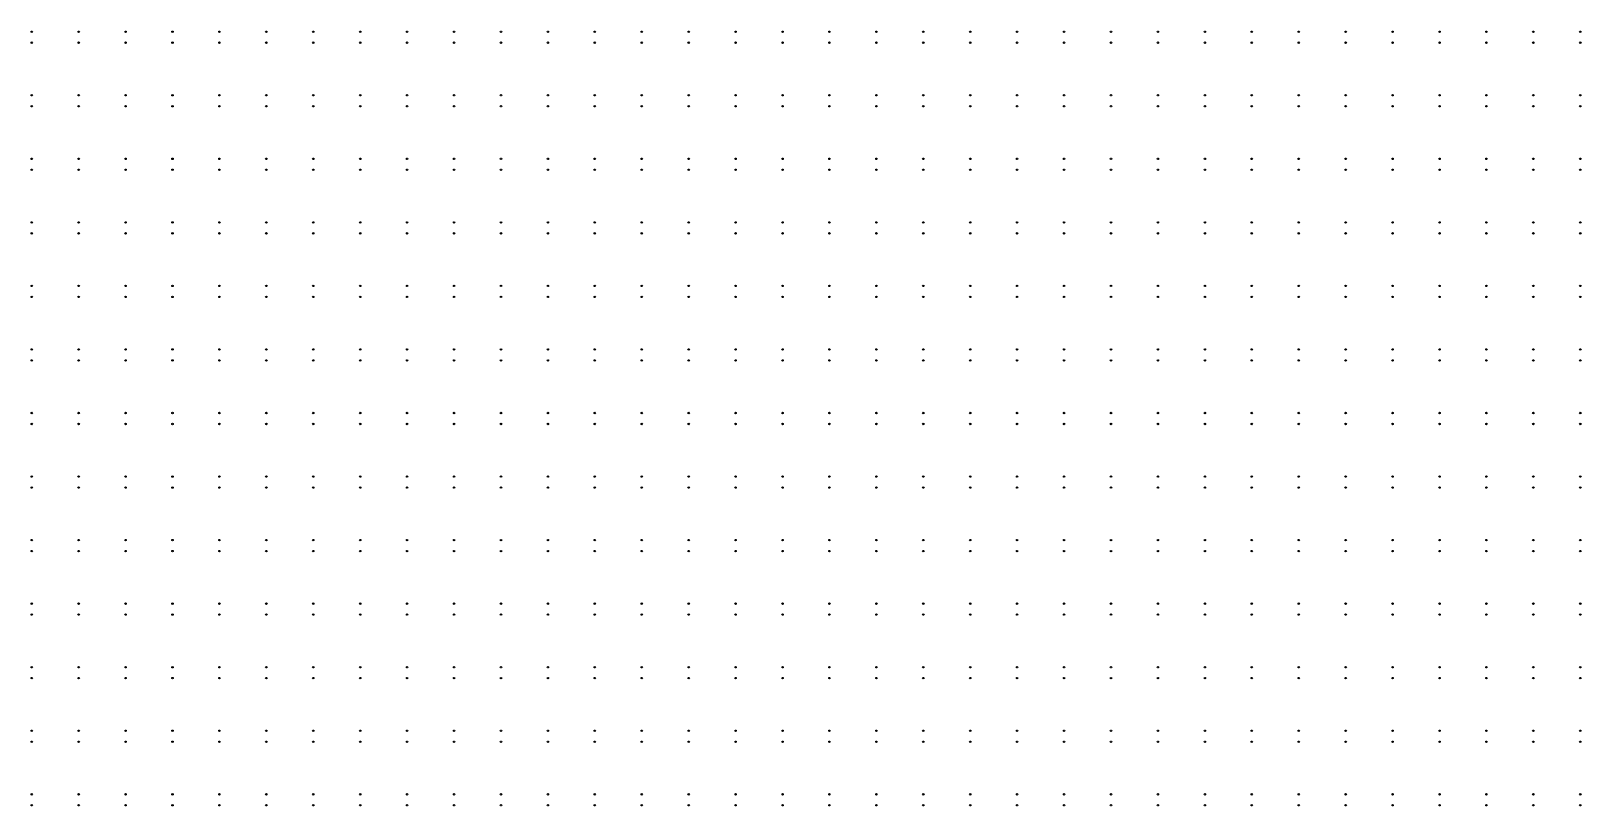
# Model space of a CAD drawing. Extents: x 50 to 173, y 50 to 173.
# Drawn here: x 51.5 to 109.8, y 81.1 to 110.2 of the extents above; entities that cross this region are included whole.
import ezdxf

# ---------------------------------------------------------------- set-up
doc = ezdxf.new("R2010")
doc.units = 0

msp = doc.modelspace()

# ---------------------------------------------------------------- linework, layer by layer
at = {"layer": 'PET'}
for centre in [(51.524, 110.212), (53.288, 110.212), (55.053, 110.212), (56.818, 110.212), (58.582, 110.212), (60.347, 110.212), (62.112, 110.212), (63.876, 110.212), (65.641, 110.212), (67.406, 110.212), (69.171, 110.212), (70.935, 110.212), (72.7, 110.212), (74.465, 110.212), (76.229, 110.212), (77.994, 110.212), (79.759, 110.212), (81.524, 110.212), (83.288, 110.212), (85.053, 110.212), (86.818, 110.212), (88.582, 110.212), (90.347, 110.212), (92.112, 110.212), (93.876, 110.212), (95.641, 110.212), (97.406, 110.212), (99.171, 110.212), (100.935, 110.212), (102.7, 110.212), (104.465, 110.212), (106.229, 110.212), (107.994, 110.212), (109.759, 110.212), (51.524, 109.8), (53.288, 109.8), (55.053, 109.8), (56.818, 109.8), (58.582, 109.8), (60.347, 109.8), (62.112, 109.8), (63.876, 109.8), (65.641, 109.8), (67.406, 109.8), (69.171, 109.8), (70.935, 109.8), (72.7, 109.8), (74.465, 109.8), (76.229, 109.8), (77.994, 109.8), (79.759, 109.8), (81.524, 109.8), (83.288, 109.8), (85.053, 109.8), (86.818, 109.8), (88.582, 109.8), (90.347, 109.8), (92.112, 109.8), (93.876, 109.8), (95.641, 109.8), (97.406, 109.8), (99.171, 109.8), (100.935, 109.8), (102.7, 109.8), (104.465, 109.8), (106.229, 109.8), (107.994, 109.8), (109.759, 109.8), (51.524, 107.824), (51.524, 107.412), (53.288, 107.824), (53.288, 107.412), (55.053, 107.824), (55.053, 107.412), (56.818, 107.824), (56.818, 107.412), (58.582, 107.824), (58.582, 107.412), (60.347, 107.824), (60.347, 107.412), (62.112, 107.824), (62.112, 107.412), (63.876, 107.824), (63.876, 107.412), (65.641, 107.824), (65.641, 107.412), (67.406, 107.824), (67.406, 107.412), (69.171, 107.824), (69.171, 107.412), (70.935, 107.824), (70.935, 107.412), (72.7, 107.824), (72.7, 107.412), (74.465, 107.824), (74.465, 107.412), (76.229, 107.824), (76.229, 107.412), (77.994, 107.824), (77.994, 107.412), (79.759, 107.824), (79.759, 107.412), (81.524, 107.824), (81.524, 107.412), (83.288, 107.824), (83.288, 107.412), (85.053, 107.824), (85.053, 107.412), (86.818, 107.824), (86.818, 107.412), (88.582, 107.824), (88.582, 107.412), (90.347, 107.824), (90.347, 107.412), (92.112, 107.824), (92.112, 107.412), (93.876, 107.824), (93.876, 107.412), (95.641, 107.824), (95.641, 107.412), (97.406, 107.824), (97.406, 107.412), (99.171, 107.824), (99.171, 107.412), (100.935, 107.824), (100.935, 107.412), (102.7, 107.824), (102.7, 107.412), (104.465, 107.824), (104.465, 107.412), (106.229, 107.824), (106.229, 107.412), (107.994, 107.824), (107.994, 107.412), (109.759, 107.824), (109.759, 107.412), (51.524, 105.435), (51.524, 105.024), (53.288, 105.435), (53.288, 105.024), (55.053, 105.435), (55.053, 105.024), (56.818, 105.435), (56.818, 105.024), (58.582, 105.435), (58.582, 105.024), (60.347, 105.435), (60.347, 105.024), (62.112, 105.435), (62.112, 105.024), (63.876, 105.435), (63.876, 105.024), (65.641, 105.435), (65.641, 105.024), (67.406, 105.435), (67.406, 105.024), (69.171, 105.435), (69.171, 105.024), (70.935, 105.435), (70.935, 105.024), (72.7, 105.435), (72.7, 105.024), (74.465, 105.435), (74.465, 105.024), (76.229, 105.435), (76.229, 105.024), (77.994, 105.435), (77.994, 105.024), (79.759, 105.435), (79.759, 105.024), (81.524, 105.435), (81.524, 105.024), (83.288, 105.435), (83.288, 105.024), (85.053, 105.435), (85.053, 105.024), (86.818, 105.435), (86.818, 105.024), (88.582, 105.435), (88.582, 105.024), (90.347, 105.435), (90.347, 105.024), (92.112, 105.435), (92.112, 105.024), (93.876, 105.435), (93.876, 105.024), (95.641, 105.435), (95.641, 105.024), (97.406, 105.435), (97.406, 105.024), (99.171, 105.435), (99.171, 105.024), (100.935, 105.435), (100.935, 105.024), (102.7, 105.435), (102.7, 105.024), (104.465, 105.435), (104.465, 105.024), (106.229, 105.435), (106.229, 105.024), (107.994, 105.435), (107.994, 105.024), (109.759, 105.435), (109.759, 105.024), (51.524, 103.047), (51.524, 102.635), (53.288, 103.047), (53.288, 102.635), (55.053, 103.047), (55.053, 102.635), (56.818, 103.047), (56.818, 102.635), (58.582, 103.047), (58.582, 102.635), (60.347, 103.047), (60.347, 102.635), (62.112, 103.047), (62.112, 102.635), (63.876, 103.047), (63.876, 102.635), (65.641, 103.047), (65.641, 102.635), (67.406, 103.047), (67.406, 102.635), (69.171, 103.047), (69.171, 102.635), (70.935, 103.047), (70.935, 102.635), (72.7, 103.047), (72.7, 102.635), (74.465, 103.047), (74.465, 102.635), (76.229, 103.047), (76.229, 102.635), (77.994, 103.047), (77.994, 102.635), (79.759, 103.047), (79.759, 102.635), (81.524, 103.047), (81.524, 102.635), (83.288, 103.047), (83.288, 102.635), (85.053, 103.047), (85.053, 102.635), (86.818, 103.047), (86.818, 102.635), (88.582, 103.047), (88.582, 102.635), (90.347, 103.047), (90.347, 102.635), (92.112, 103.047), (92.112, 102.635), (93.876, 103.047), (93.876, 102.635), (95.641, 103.047), (95.641, 102.635), (97.406, 103.047), (97.406, 102.635), (99.171, 103.047), (99.171, 102.635), (100.935, 103.047), (100.935, 102.635), (102.7, 103.047), (102.7, 102.635), (104.465, 103.047), (104.465, 102.635), (106.229, 103.047), (106.229, 102.635), (107.994, 103.047), (107.994, 102.635), (109.759, 103.047), (109.759, 102.635), (51.524, 100.659), (53.288, 100.659), (55.053, 100.659), (56.818, 100.659), (58.582, 100.659), (60.347, 100.659), (62.112, 100.659), (63.876, 100.659), (65.641, 100.659), (67.406, 100.659), (69.171, 100.659), (70.935, 100.659), (72.7, 100.659), (74.465, 100.659), (76.229, 100.659), (77.994, 100.659), (79.759, 100.659), (81.524, 100.659), (83.288, 100.659), (85.053, 100.659), (86.818, 100.659), (88.582, 100.659), (90.347, 100.659), (92.112, 100.659), (93.876, 100.659), (95.641, 100.659), (97.406, 100.659), (99.171, 100.659), (100.935, 100.659), (102.7, 100.659), (104.465, 100.659), (106.229, 100.659), (107.994, 100.659), (109.759, 100.659), (51.524, 100.247), (53.288, 100.247), (55.053, 100.247), (56.818, 100.247), (58.582, 100.247), (60.347, 100.247), (62.112, 100.247), (63.876, 100.247), (65.641, 100.247), (67.406, 100.247), (69.171, 100.247), (70.935, 100.247), (72.7, 100.247), (74.465, 100.247), (76.229, 100.247), (77.994, 100.247), (79.759, 100.247), (81.524, 100.247), (83.288, 100.247), (85.053, 100.247), (86.818, 100.247), (88.582, 100.247), (90.347, 100.247), (92.112, 100.247), (93.876, 100.247), (95.641, 100.247), (97.406, 100.247), (99.171, 100.247), (100.935, 100.247), (102.7, 100.247), (104.465, 100.247), (106.229, 100.247), (107.994, 100.247), (109.759, 100.247), (51.524, 98.271), (53.288, 98.271), (55.053, 98.271), (56.818, 98.271), (58.582, 98.271), (60.347, 98.271), (62.112, 98.271), (63.876, 98.271), (65.641, 98.271), (67.406, 98.271), (69.171, 98.271), (70.935, 98.271), (72.7, 98.271), (74.465, 98.271), (76.229, 98.271), (77.994, 98.271), (79.759, 98.271), (81.524, 98.271), (83.288, 98.271), (85.053, 98.271), (86.818, 98.271), (88.582, 98.271), (90.347, 98.271), (92.112, 98.271), (93.876, 98.271), (95.641, 98.271), (97.406, 98.271), (99.171, 98.271), (100.935, 98.271), (102.7, 98.271), (104.465, 98.271), (106.229, 98.271), (107.994, 98.271), (109.759, 98.271), (51.524, 97.859), (53.288, 97.859), (55.053, 97.859), (56.818, 97.859), (58.582, 97.859), (60.347, 97.859), (62.112, 97.859), (63.876, 97.859), (65.641, 97.859), (67.406, 97.859), (69.171, 97.859), (70.935, 97.859), (72.7, 97.859), (74.465, 97.859), (76.229, 97.859), (77.994, 97.859), (79.759, 97.859), (81.524, 97.859), (83.288, 97.859), (85.053, 97.859), (86.818, 97.859), (88.582, 97.859), (90.347, 97.859), (92.112, 97.859), (93.876, 97.859), (95.641, 97.859), (97.406, 97.859), (99.171, 97.859), (100.935, 97.859), (102.7, 97.859), (104.465, 97.859), (106.229, 97.859), (107.994, 97.859), (109.759, 97.859), (51.524, 95.882), (53.288, 95.882), (55.053, 95.882), (56.818, 95.882), (58.582, 95.882), (60.347, 95.882), (62.112, 95.882), (63.876, 95.882), (65.641, 95.882), (67.406, 95.882), (69.171, 95.882), (70.935, 95.882), (72.7, 95.882), (74.465, 95.882), (76.229, 95.882), (77.994, 95.882), (79.759, 95.882), (81.524, 95.882), (83.288, 95.882), (85.053, 95.882), (86.818, 95.882), (88.582, 95.882), (90.347, 95.882), (92.112, 95.882), (93.876, 95.882), (95.641, 95.882), (97.406, 95.882), (99.171, 95.882), (100.935, 95.882), (102.7, 95.882), (104.465, 95.882), (106.229, 95.882), (107.994, 95.882), (109.759, 95.882), (51.524, 95.471), (53.288, 95.471), (55.053, 95.471), (56.818, 95.471), (58.582, 95.471), (60.347, 95.471), (62.112, 95.471), (63.876, 95.471), (65.641, 95.471), (67.406, 95.471), (69.171, 95.471), (70.935, 95.471), (72.7, 95.471), (74.465, 95.471), (76.229, 95.471), (77.994, 95.471), (79.759, 95.471), (81.524, 95.471), (83.288, 95.471), (85.053, 95.471), (86.818, 95.471), (88.582, 95.471), (90.347, 95.471), (92.112, 95.471), (93.876, 95.471), (95.641, 95.471), (97.406, 95.471), (99.171, 95.471), (100.935, 95.471), (102.7, 95.471), (104.465, 95.471), (106.229, 95.471), (107.994, 95.471), (109.759, 95.471), (51.524, 93.494), (53.288, 93.494), (55.053, 93.494), (56.818, 93.494), (58.582, 93.494), (60.347, 93.494), (62.112, 93.494), (63.876, 93.494), (65.641, 93.494), (67.406, 93.494), (69.171, 93.494), (70.935, 93.494), (72.7, 93.494), (74.465, 93.494), (76.229, 93.494), (77.994, 93.494), (79.759, 93.494), (81.524, 93.494), (83.288, 93.494), (85.053, 93.494), (86.818, 93.494), (88.582, 93.494), (90.347, 93.494), (92.112, 93.494), (93.876, 93.494), (95.641, 93.494), (97.406, 93.494), (99.171, 93.494), (100.935, 93.494), (102.7, 93.494), (104.465, 93.494), (106.229, 93.494), (107.994, 93.494), (109.759, 93.494), (51.524, 93.082), (53.288, 93.082), (55.053, 93.082), (56.818, 93.082), (58.582, 93.082), (60.347, 93.082), (62.112, 93.082), (63.876, 93.082), (65.641, 93.082), (67.406, 93.082), (69.171, 93.082), (70.935, 93.082), (72.7, 93.082), (74.465, 93.082), (76.229, 93.082), (77.994, 93.082), (79.759, 93.082), (81.524, 93.082), (83.288, 93.082), (85.053, 93.082), (86.818, 93.082), (88.582, 93.082), (90.347, 93.082), (92.112, 93.082), (93.876, 93.082), (95.641, 93.082), (97.406, 93.082), (99.171, 93.082), (100.935, 93.082), (102.7, 93.082), (104.465, 93.082), (106.229, 93.082), (107.994, 93.082), (109.759, 93.082), (51.524, 91.106), (53.288, 91.106), (55.053, 91.106), (56.818, 91.106), (58.582, 91.106), (60.347, 91.106), (62.112, 91.106), (63.876, 91.106), (65.641, 91.106), (67.406, 91.106), (69.171, 91.106), (70.935, 91.106), (72.7, 91.106), (74.465, 91.106), (76.229, 91.106), (77.994, 91.106), (79.759, 91.106), (81.524, 91.106), (83.288, 91.106), (85.053, 91.106), (86.818, 91.106), (88.582, 91.106), (90.347, 91.106), (92.112, 91.106), (93.876, 91.106), (95.641, 91.106), (97.406, 91.106), (99.171, 91.106), (100.935, 91.106), (102.7, 91.106), (104.465, 91.106), (106.229, 91.106), (107.994, 91.106), (109.759, 91.106), (51.524, 90.694), (53.288, 90.694), (55.053, 90.694), (56.818, 90.694), (58.582, 90.694), (60.347, 90.694), (62.112, 90.694), (63.876, 90.694), (65.641, 90.694), (67.406, 90.694), (69.171, 90.694), (70.935, 90.694), (72.7, 90.694), (74.465, 90.694), (76.229, 90.694), (77.994, 90.694), (79.759, 90.694), (81.524, 90.694), (83.288, 90.694), (85.053, 90.694), (86.818, 90.694), (88.582, 90.694), (90.347, 90.694), (92.112, 90.694), (93.876, 90.694), (95.641, 90.694), (97.406, 90.694), (99.171, 90.694), (100.935, 90.694), (102.7, 90.694), (104.465, 90.694), (106.229, 90.694), (107.994, 90.694), (109.759, 90.694), (51.524, 88.718), (53.288, 88.718), (55.053, 88.718), (56.818, 88.718), (58.582, 88.718), (60.347, 88.718), (62.112, 88.718), (63.876, 88.718), (65.641, 88.718), (67.406, 88.718), (69.171, 88.718), (70.935, 88.718), (72.7, 88.718), (74.465, 88.718), (76.229, 88.718), (77.994, 88.718), (79.759, 88.718), (81.524, 88.718), (83.288, 88.718), (85.053, 88.718), (86.818, 88.718), (88.582, 88.718), (90.347, 88.718), (92.112, 88.718), (93.876, 88.718), (95.641, 88.718), (97.406, 88.718), (99.171, 88.718), (100.935, 88.718), (102.7, 88.718), (104.465, 88.718), (106.229, 88.718), (107.994, 88.718), (109.759, 88.718), (51.524, 88.306), (53.288, 88.306), (55.053, 88.306), (56.818, 88.306), (58.582, 88.306), (60.347, 88.306), (62.112, 88.306), (63.876, 88.306), (65.641, 88.306), (67.406, 88.306), (69.171, 88.306), (70.935, 88.306), (72.7, 88.306), (74.465, 88.306), (76.229, 88.306), (77.994, 88.306), (79.759, 88.306), (81.524, 88.306), (83.288, 88.306), (85.053, 88.306), (86.818, 88.306), (88.582, 88.306), (90.347, 88.306), (92.112, 88.306), (93.876, 88.306), (95.641, 88.306), (97.406, 88.306), (99.171, 88.306), (100.935, 88.306), (102.7, 88.306), (104.465, 88.306), (106.229, 88.306), (107.994, 88.306), (109.759, 88.306), (51.524, 86.329), (53.288, 86.329), (55.053, 86.329), (56.818, 86.329), (58.582, 86.329), (60.347, 86.329), (62.112, 86.329), (63.876, 86.329), (65.641, 86.329), (67.406, 86.329), (69.171, 86.329), (70.935, 86.329), (72.7, 86.329), (74.465, 86.329), (76.229, 86.329), (77.994, 86.329), (79.759, 86.329), (81.524, 86.329), (83.288, 86.329), (85.053, 86.329), (86.818, 86.329), (88.582, 86.329), (90.347, 86.329), (92.112, 86.329), (93.876, 86.329), (95.641, 86.329), (97.406, 86.329), (99.171, 86.329), (100.935, 86.329), (102.7, 86.329), (104.465, 86.329), (106.229, 86.329), (107.994, 86.329), (109.759, 86.329), (51.524, 85.918), (53.288, 85.918), (55.053, 85.918), (56.818, 85.918), (58.582, 85.918), (60.347, 85.918), (62.112, 85.918), (63.876, 85.918), (65.641, 85.918), (67.406, 85.918), (69.171, 85.918), (70.935, 85.918), (72.7, 85.918), (74.465, 85.918), (76.229, 85.918), (77.994, 85.918), (79.759, 85.918), (81.524, 85.918), (83.288, 85.918), (85.053, 85.918), (86.818, 85.918), (88.582, 85.918), (90.347, 85.918), (92.112, 85.918), (93.876, 85.918), (95.641, 85.918), (97.406, 85.918), (99.171, 85.918), (100.935, 85.918), (102.7, 85.918), (104.465, 85.918), (106.229, 85.918), (107.994, 85.918), (109.759, 85.918), (51.524, 83.941), (53.288, 83.941), (55.053, 83.941), (56.818, 83.941), (58.582, 83.941), (60.347, 83.941), (62.112, 83.941), (63.876, 83.941), (65.641, 83.941), (67.406, 83.941), (69.171, 83.941), (70.935, 83.941), (72.7, 83.941), (74.465, 83.941), (76.229, 83.941), (77.994, 83.941), (79.759, 83.941), (81.524, 83.941), (83.288, 83.941), (85.053, 83.941), (86.818, 83.941), (88.582, 83.941), (90.347, 83.941), (92.112, 83.941), (93.876, 83.941), (95.641, 83.941), (97.406, 83.941), (99.171, 83.941), (100.935, 83.941), (102.7, 83.941), (104.465, 83.941), (106.229, 83.941), (107.994, 83.941), (109.759, 83.941), (51.524, 83.529), (53.288, 83.529), (55.053, 83.529), (56.818, 83.529), (58.582, 83.529), (60.347, 83.529), (62.112, 83.529), (63.876, 83.529), (65.641, 83.529), (67.406, 83.529), (69.171, 83.529), (70.935, 83.529), (72.7, 83.529), (74.465, 83.529), (76.229, 83.529), (77.994, 83.529), (79.759, 83.529), (81.524, 83.529), (83.288, 83.529), (85.053, 83.529), (86.818, 83.529), (88.582, 83.529), (90.347, 83.529), (92.112, 83.529), (93.876, 83.529), (95.641, 83.529), (97.406, 83.529), (99.171, 83.529), (100.935, 83.529), (102.7, 83.529), (104.465, 83.529), (106.229, 83.529), (107.994, 83.529), (109.759, 83.529), (51.524, 81.553), (51.524, 81.141), (53.288, 81.553), (53.288, 81.141), (55.053, 81.553), (55.053, 81.141), (56.818, 81.553), (56.818, 81.141), (58.582, 81.553), (58.582, 81.141), (60.347, 81.553), (60.347, 81.141), (62.112, 81.553), (62.112, 81.141), (63.876, 81.553), (63.876, 81.141), (65.641, 81.553), (65.641, 81.141), (67.406, 81.553), (67.406, 81.141), (69.171, 81.553), (69.171, 81.141), (70.935, 81.553), (70.935, 81.141), (72.7, 81.553), (72.7, 81.141), (74.465, 81.553), (74.465, 81.141), (76.229, 81.553), (76.229, 81.141), (77.994, 81.553), (77.994, 81.141), (79.759, 81.553), (79.759, 81.141), (81.524, 81.553), (81.524, 81.141), (83.288, 81.553), (83.288, 81.141), (85.053, 81.553), (85.053, 81.141), (86.818, 81.553), (86.818, 81.141), (88.582, 81.553), (88.582, 81.141), (90.347, 81.553), (90.347, 81.141), (92.112, 81.553), (92.112, 81.141), (93.876, 81.553), (93.876, 81.141), (95.641, 81.553), (95.641, 81.141), (97.406, 81.553), (97.406, 81.141), (99.171, 81.553), (99.171, 81.141), (100.935, 81.553), (100.935, 81.141), (102.7, 81.553), (102.7, 81.141), (104.465, 81.553), (104.465, 81.141), (106.229, 81.553), (106.229, 81.141), (107.994, 81.553), (107.994, 81.141), (109.759, 81.553), (109.759, 81.141)]:
    msp.add_circle(centre, 0.005, dxfattribs=at)
at = {"layer": 'V1'}
for centre in [(51.524, 110.212), (53.288, 110.212), (55.053, 110.212), (56.818, 110.212), (58.582, 110.212), (60.347, 110.212), (62.112, 110.212), (63.876, 110.212), (65.641, 110.212), (67.406, 110.212), (69.171, 110.212), (70.935, 110.212), (72.7, 110.212), (74.465, 110.212), (76.229, 110.212), (77.994, 110.212), (79.759, 110.212), (81.524, 110.212), (83.288, 110.212), (85.053, 110.212), (86.818, 110.212), (88.582, 110.212), (90.347, 110.212), (92.112, 110.212), (93.876, 110.212), (95.641, 110.212), (97.406, 110.212), (99.171, 110.212), (100.935, 110.212), (102.7, 110.212), (104.465, 110.212), (106.229, 110.212), (107.994, 110.212), (109.759, 110.212), (51.524, 109.8), (53.288, 109.8), (55.053, 109.8), (56.818, 109.8), (58.582, 109.8), (60.347, 109.8), (62.112, 109.8), (63.876, 109.8), (65.641, 109.8), (67.406, 109.8), (69.171, 109.8), (70.935, 109.8), (72.7, 109.8), (74.465, 109.8), (76.229, 109.8), (77.994, 109.8), (79.759, 109.8), (81.524, 109.8), (83.288, 109.8), (85.053, 109.8), (86.818, 109.8), (88.582, 109.8), (90.347, 109.8), (92.112, 109.8), (93.876, 109.8), (95.641, 109.8), (97.406, 109.8), (99.171, 109.8), (100.935, 109.8), (102.7, 109.8), (104.465, 109.8), (106.229, 109.8), (107.994, 109.8), (109.759, 109.8), (51.524, 107.824), (53.288, 107.824), (55.053, 107.824), (56.818, 107.824), (58.582, 107.824), (60.347, 107.824), (62.112, 107.824), (63.876, 107.824), (65.641, 107.824), (67.406, 107.824), (69.171, 107.824), (70.935, 107.824), (72.7, 107.824), (74.465, 107.824), (76.229, 107.824), (77.994, 107.824), (79.759, 107.824), (81.524, 107.824), (83.288, 107.824), (85.053, 107.824), (86.818, 107.824), (88.582, 107.824), (90.347, 107.824), (92.112, 107.824), (93.876, 107.824), (95.641, 107.824), (97.406, 107.824), (99.171, 107.824), (100.935, 107.824), (102.7, 107.824), (104.465, 107.824), (106.229, 107.824), (107.994, 107.824), (109.759, 107.824), (51.524, 107.412), (53.288, 107.412), (55.053, 107.412), (56.818, 107.412), (58.582, 107.412), (60.347, 107.412), (62.112, 107.412), (63.876, 107.412), (65.641, 107.412), (67.406, 107.412), (69.171, 107.412), (70.935, 107.412), (72.7, 107.412), (74.465, 107.412), (76.229, 107.412), (77.994, 107.412), (79.759, 107.412), (81.524, 107.412), (83.288, 107.412), (85.053, 107.412), (86.818, 107.412), (88.582, 107.412), (90.347, 107.412), (92.112, 107.412), (93.876, 107.412), (95.641, 107.412), (97.406, 107.412), (99.171, 107.412), (100.935, 107.412), (102.7, 107.412), (104.465, 107.412), (106.229, 107.412), (107.994, 107.412), (109.759, 107.412), (51.524, 105.435), (51.524, 105.024), (53.288, 105.435), (53.288, 105.024), (55.053, 105.435), (55.053, 105.024), (56.818, 105.435), (56.818, 105.024), (58.582, 105.435), (58.582, 105.024), (60.347, 105.435), (60.347, 105.024), (62.112, 105.435), (62.112, 105.024), (63.876, 105.435), (63.876, 105.024), (65.641, 105.435), (65.641, 105.024), (67.406, 105.435), (67.406, 105.024), (69.171, 105.435), (69.171, 105.024), (70.935, 105.435), (70.935, 105.024), (72.7, 105.435), (72.7, 105.024), (74.465, 105.435), (74.465, 105.024), (76.229, 105.435), (76.229, 105.024), (77.994, 105.435), (77.994, 105.024), (79.759, 105.435), (79.759, 105.024), (81.524, 105.435), (81.524, 105.024), (83.288, 105.435), (83.288, 105.024), (85.053, 105.435), (85.053, 105.024), (86.818, 105.435), (86.818, 105.024), (88.582, 105.435), (88.582, 105.024), (90.347, 105.435), (90.347, 105.024), (92.112, 105.435), (92.112, 105.024), (93.876, 105.435), (93.876, 105.024), (95.641, 105.435), (95.641, 105.024), (97.406, 105.435), (97.406, 105.024), (99.171, 105.435), (99.171, 105.024), (100.935, 105.435), (100.935, 105.024), (102.7, 105.435), (102.7, 105.024), (104.465, 105.435), (104.465, 105.024), (106.229, 105.435), (106.229, 105.024), (107.994, 105.435), (107.994, 105.024), (109.759, 105.435), (109.759, 105.024), (51.524, 103.047), (51.524, 102.635), (53.288, 103.047), (53.288, 102.635), (55.053, 103.047), (55.053, 102.635), (56.818, 103.047), (56.818, 102.635), (58.582, 103.047), (58.582, 102.635), (60.347, 103.047), (60.347, 102.635), (62.112, 103.047), (62.112, 102.635), (63.876, 103.047), (63.876, 102.635), (65.641, 103.047), (65.641, 102.635), (67.406, 103.047), (67.406, 102.635), (69.171, 103.047), (69.171, 102.635), (70.935, 103.047), (70.935, 102.635), (72.7, 103.047), (72.7, 102.635), (74.465, 103.047), (74.465, 102.635), (76.229, 103.047), (76.229, 102.635), (77.994, 103.047), (77.994, 102.635), (79.759, 103.047), (79.759, 102.635), (81.524, 103.047), (81.524, 102.635), (83.288, 103.047), (83.288, 102.635), (85.053, 103.047), (85.053, 102.635), (86.818, 103.047), (86.818, 102.635), (88.582, 103.047), (88.582, 102.635), (90.347, 103.047), (90.347, 102.635), (92.112, 103.047), (92.112, 102.635), (93.876, 103.047), (93.876, 102.635), (95.641, 103.047), (95.641, 102.635), (97.406, 103.047), (97.406, 102.635), (99.171, 103.047), (99.171, 102.635), (100.935, 103.047), (100.935, 102.635), (102.7, 103.047), (102.7, 102.635), (104.465, 103.047), (104.465, 102.635), (106.229, 103.047), (106.229, 102.635), (107.994, 103.047), (107.994, 102.635), (109.759, 103.047), (109.759, 102.635), (51.524, 100.659), (51.524, 100.247), (53.288, 100.659), (53.288, 100.247), (55.053, 100.659), (55.053, 100.247), (56.818, 100.659), (56.818, 100.247), (58.582, 100.659), (58.582, 100.247), (60.347, 100.659), (60.347, 100.247), (62.112, 100.659), (62.112, 100.247), (63.876, 100.659), (63.876, 100.247), (65.641, 100.659), (65.641, 100.247), (67.406, 100.659), (67.406, 100.247), (69.171, 100.659), (69.171, 100.247), (70.935, 100.659), (70.935, 100.247), (72.7, 100.659), (72.7, 100.247), (74.465, 100.659), (74.465, 100.247), (76.229, 100.659), (76.229, 100.247), (77.994, 100.659), (77.994, 100.247), (79.759, 100.659), (79.759, 100.247), (81.524, 100.659), (81.524, 100.247), (83.288, 100.659), (83.288, 100.247), (85.053, 100.659), (85.053, 100.247), (86.818, 100.659), (86.818, 100.247), (88.582, 100.659), (88.582, 100.247), (90.347, 100.659), (90.347, 100.247), (92.112, 100.659), (92.112, 100.247), (93.876, 100.659), (93.876, 100.247), (95.641, 100.659), (95.641, 100.247), (97.406, 100.659), (97.406, 100.247), (99.171, 100.659), (99.171, 100.247), (100.935, 100.659), (100.935, 100.247), (102.7, 100.659), (102.7, 100.247), (104.465, 100.659), (104.465, 100.247), (106.229, 100.659), (106.229, 100.247), (107.994, 100.659), (107.994, 100.247), (109.759, 100.659), (109.759, 100.247), (51.524, 98.271), (53.288, 98.271), (55.053, 98.271), (56.818, 98.271), (58.582, 98.271), (60.347, 98.271), (62.112, 98.271), (63.876, 98.271), (65.641, 98.271), (67.406, 98.271), (69.171, 98.271), (70.935, 98.271), (72.7, 98.271), (74.465, 98.271), (76.229, 98.271), (77.994, 98.271), (79.759, 98.271), (81.524, 98.271), (83.288, 98.271), (85.053, 98.271), (86.818, 98.271), (88.582, 98.271), (90.347, 98.271), (92.112, 98.271), (93.876, 98.271), (95.641, 98.271), (97.406, 98.271), (99.171, 98.271), (100.935, 98.271), (102.7, 98.271), (104.465, 98.271), (106.229, 98.271), (107.994, 98.271), (109.759, 98.271), (51.524, 97.859), (53.288, 97.859), (55.053, 97.859), (56.818, 97.859), (58.582, 97.859), (60.347, 97.859), (62.112, 97.859), (63.876, 97.859), (65.641, 97.859), (67.406, 97.859), (69.171, 97.859), (70.935, 97.859), (72.7, 97.859), (74.465, 97.859), (76.229, 97.859), (77.994, 97.859), (79.759, 97.859), (81.524, 97.859), (83.288, 97.859), (85.053, 97.859), (86.818, 97.859), (88.582, 97.859), (90.347, 97.859), (92.112, 97.859), (93.876, 97.859), (95.641, 97.859), (97.406, 97.859), (99.171, 97.859), (100.935, 97.859), (102.7, 97.859), (104.465, 97.859), (106.229, 97.859), (107.994, 97.859), (109.759, 97.859), (51.524, 95.882), (53.288, 95.882), (55.053, 95.882), (56.818, 95.882), (58.582, 95.882), (60.347, 95.882), (62.112, 95.882), (63.876, 95.882), (65.641, 95.882), (67.406, 95.882), (69.171, 95.882), (70.935, 95.882), (72.7, 95.882), (74.465, 95.882), (76.229, 95.882), (77.994, 95.882), (79.759, 95.882), (81.524, 95.882), (83.288, 95.882), (85.053, 95.882), (86.818, 95.882), (88.582, 95.882), (90.347, 95.882), (92.112, 95.882), (93.876, 95.882), (95.641, 95.882), (97.406, 95.882), (99.171, 95.882), (100.935, 95.882), (102.7, 95.882), (104.465, 95.882), (106.229, 95.882), (107.994, 95.882), (109.759, 95.882), (51.524, 95.471), (53.288, 95.471), (55.053, 95.471), (56.818, 95.471), (58.582, 95.471), (60.347, 95.471), (62.112, 95.471), (63.876, 95.471), (65.641, 95.471), (67.406, 95.471), (69.171, 95.471), (70.935, 95.471), (72.7, 95.471), (74.465, 95.471), (76.229, 95.471), (77.994, 95.471), (79.759, 95.471), (81.524, 95.471), (83.288, 95.471), (85.053, 95.471), (86.818, 95.471), (88.582, 95.471), (90.347, 95.471), (92.112, 95.471), (93.876, 95.471), (95.641, 95.471), (97.406, 95.471), (99.171, 95.471), (100.935, 95.471), (102.7, 95.471), (104.465, 95.471), (106.229, 95.471), (107.994, 95.471), (109.759, 95.471), (51.524, 93.494), (53.288, 93.494), (55.053, 93.494), (56.818, 93.494), (58.582, 93.494), (60.347, 93.494), (62.112, 93.494), (63.876, 93.494), (65.641, 93.494), (67.406, 93.494), (69.171, 93.494), (70.935, 93.494), (72.7, 93.494), (74.465, 93.494), (76.229, 93.494), (77.994, 93.494), (79.759, 93.494), (81.524, 93.494), (83.288, 93.494), (85.053, 93.494), (86.818, 93.494), (88.582, 93.494), (90.347, 93.494), (92.112, 93.494), (93.876, 93.494), (95.641, 93.494), (97.406, 93.494), (99.171, 93.494), (100.935, 93.494), (102.7, 93.494), (104.465, 93.494), (106.229, 93.494), (107.994, 93.494), (109.759, 93.494), (51.524, 93.082), (53.288, 93.082), (55.053, 93.082), (56.818, 93.082), (58.582, 93.082), (60.347, 93.082), (62.112, 93.082), (63.876, 93.082), (65.641, 93.082), (67.406, 93.082), (69.171, 93.082), (70.935, 93.082), (72.7, 93.082), (74.465, 93.082), (76.229, 93.082), (77.994, 93.082), (79.759, 93.082), (81.524, 93.082), (83.288, 93.082), (85.053, 93.082), (86.818, 93.082), (88.582, 93.082), (90.347, 93.082), (92.112, 93.082), (93.876, 93.082), (95.641, 93.082), (97.406, 93.082), (99.171, 93.082), (100.935, 93.082), (102.7, 93.082), (104.465, 93.082), (106.229, 93.082), (107.994, 93.082), (109.759, 93.082), (51.524, 91.106), (53.288, 91.106), (55.053, 91.106), (56.818, 91.106), (58.582, 91.106), (60.347, 91.106), (62.112, 91.106), (63.876, 91.106), (65.641, 91.106), (67.406, 91.106), (69.171, 91.106), (70.935, 91.106), (72.7, 91.106), (74.465, 91.106), (76.229, 91.106), (77.994, 91.106), (79.759, 91.106), (81.524, 91.106), (83.288, 91.106), (85.053, 91.106), (86.818, 91.106), (88.582, 91.106), (90.347, 91.106), (92.112, 91.106), (93.876, 91.106), (95.641, 91.106), (97.406, 91.106), (99.171, 91.106), (100.935, 91.106), (102.7, 91.106), (104.465, 91.106), (106.229, 91.106), (107.994, 91.106), (109.759, 91.106), (51.524, 90.694), (53.288, 90.694), (55.053, 90.694), (56.818, 90.694), (58.582, 90.694), (60.347, 90.694), (62.112, 90.694), (63.876, 90.694), (65.641, 90.694), (67.406, 90.694), (69.171, 90.694), (70.935, 90.694), (72.7, 90.694), (74.465, 90.694), (76.229, 90.694), (77.994, 90.694), (79.759, 90.694), (81.524, 90.694), (83.288, 90.694), (85.053, 90.694), (86.818, 90.694), (88.582, 90.694), (90.347, 90.694), (92.112, 90.694), (93.876, 90.694), (95.641, 90.694), (97.406, 90.694), (99.171, 90.694), (100.935, 90.694), (102.7, 90.694), (104.465, 90.694), (106.229, 90.694), (107.994, 90.694), (109.759, 90.694), (51.524, 88.718), (53.288, 88.718), (55.053, 88.718), (56.818, 88.718), (58.582, 88.718), (60.347, 88.718), (62.112, 88.718), (63.876, 88.718), (65.641, 88.718), (67.406, 88.718), (69.171, 88.718), (70.935, 88.718), (72.7, 88.718), (74.465, 88.718), (76.229, 88.718), (77.994, 88.718), (79.759, 88.718), (81.524, 88.718), (83.288, 88.718), (85.053, 88.718), (86.818, 88.718), (88.582, 88.718), (90.347, 88.718), (92.112, 88.718), (93.876, 88.718), (95.641, 88.718), (97.406, 88.718), (99.171, 88.718), (100.935, 88.718), (102.7, 88.718), (104.465, 88.718), (106.229, 88.718), (107.994, 88.718), (109.759, 88.718), (51.524, 88.306), (53.288, 88.306), (55.053, 88.306), (56.818, 88.306), (58.582, 88.306), (60.347, 88.306), (62.112, 88.306), (63.876, 88.306), (65.641, 88.306), (67.406, 88.306), (69.171, 88.306), (70.935, 88.306), (72.7, 88.306), (74.465, 88.306), (76.229, 88.306), (77.994, 88.306), (79.759, 88.306), (81.524, 88.306), (83.288, 88.306), (85.053, 88.306), (86.818, 88.306), (88.582, 88.306), (90.347, 88.306), (92.112, 88.306), (93.876, 88.306), (95.641, 88.306), (97.406, 88.306), (99.171, 88.306), (100.935, 88.306), (102.7, 88.306), (104.465, 88.306), (106.229, 88.306), (107.994, 88.306), (109.759, 88.306), (51.524, 86.329), (53.288, 86.329), (55.053, 86.329), (56.818, 86.329), (58.582, 86.329), (60.347, 86.329), (62.112, 86.329), (63.876, 86.329), (65.641, 86.329), (67.406, 86.329), (69.171, 86.329), (70.935, 86.329), (72.7, 86.329), (74.465, 86.329), (76.229, 86.329), (77.994, 86.329), (79.759, 86.329), (81.524, 86.329), (83.288, 86.329), (85.053, 86.329), (86.818, 86.329), (88.582, 86.329), (90.347, 86.329), (92.112, 86.329), (93.876, 86.329), (95.641, 86.329), (97.406, 86.329), (99.171, 86.329), (100.935, 86.329), (102.7, 86.329), (104.465, 86.329), (106.229, 86.329), (107.994, 86.329), (109.759, 86.329), (51.524, 85.918), (53.288, 85.918), (55.053, 85.918), (56.818, 85.918), (58.582, 85.918), (60.347, 85.918), (62.112, 85.918), (63.876, 85.918), (65.641, 85.918), (67.406, 85.918), (69.171, 85.918), (70.935, 85.918), (72.7, 85.918), (74.465, 85.918), (76.229, 85.918), (77.994, 85.918), (79.759, 85.918), (81.524, 85.918), (83.288, 85.918), (85.053, 85.918), (86.818, 85.918), (88.582, 85.918), (90.347, 85.918), (92.112, 85.918), (93.876, 85.918), (95.641, 85.918), (97.406, 85.918), (99.171, 85.918), (100.935, 85.918), (102.7, 85.918), (104.465, 85.918), (106.229, 85.918), (107.994, 85.918), (109.759, 85.918), (51.524, 83.941), (53.288, 83.941), (55.053, 83.941), (56.818, 83.941), (58.582, 83.941), (60.347, 83.941), (62.112, 83.941), (63.876, 83.941), (65.641, 83.941), (67.406, 83.941), (69.171, 83.941), (70.935, 83.941), (72.7, 83.941), (74.465, 83.941), (76.229, 83.941), (77.994, 83.941), (79.759, 83.941), (81.524, 83.941), (83.288, 83.941), (85.053, 83.941), (86.818, 83.941), (88.582, 83.941), (90.347, 83.941), (92.112, 83.941), (93.876, 83.941), (95.641, 83.941), (97.406, 83.941), (99.171, 83.941), (100.935, 83.941), (102.7, 83.941), (104.465, 83.941), (106.229, 83.941), (107.994, 83.941), (109.759, 83.941), (51.524, 83.529), (53.288, 83.529), (55.053, 83.529), (56.818, 83.529), (58.582, 83.529), (60.347, 83.529), (62.112, 83.529), (63.876, 83.529), (65.641, 83.529), (67.406, 83.529), (69.171, 83.529), (70.935, 83.529), (72.7, 83.529), (74.465, 83.529), (76.229, 83.529), (77.994, 83.529), (79.759, 83.529), (81.524, 83.529), (83.288, 83.529), (85.053, 83.529), (86.818, 83.529), (88.582, 83.529), (90.347, 83.529), (92.112, 83.529), (93.876, 83.529), (95.641, 83.529), (97.406, 83.529), (99.171, 83.529), (100.935, 83.529), (102.7, 83.529), (104.465, 83.529), (106.229, 83.529), (107.994, 83.529), (109.759, 83.529), (51.524, 81.553), (51.524, 81.141), (53.288, 81.553), (53.288, 81.141), (55.053, 81.553), (55.053, 81.141), (56.818, 81.553), (56.818, 81.141), (58.582, 81.553), (58.582, 81.141), (60.347, 81.553), (60.347, 81.141), (62.112, 81.553), (62.112, 81.141), (63.876, 81.553), (63.876, 81.141), (65.641, 81.553), (65.641, 81.141), (67.406, 81.553), (67.406, 81.141), (69.171, 81.553), (69.171, 81.141), (70.935, 81.553), (70.935, 81.141), (72.7, 81.553), (72.7, 81.141), (74.465, 81.553), (74.465, 81.141), (76.229, 81.553), (76.229, 81.141), (77.994, 81.553), (77.994, 81.141), (79.759, 81.553), (79.759, 81.141), (81.524, 81.553), (81.524, 81.141), (83.288, 81.553), (83.288, 81.141), (85.053, 81.553), (85.053, 81.141), (86.818, 81.553), (86.818, 81.141), (88.582, 81.553), (88.582, 81.141), (90.347, 81.553), (90.347, 81.141), (92.112, 81.553), (92.112, 81.141), (93.876, 81.553), (93.876, 81.141), (95.641, 81.553), (95.641, 81.141), (97.406, 81.553), (97.406, 81.141), (99.171, 81.553), (99.171, 81.141), (100.935, 81.553), (100.935, 81.141), (102.7, 81.553), (102.7, 81.141), (104.465, 81.553), (104.465, 81.141), (106.229, 81.553), (106.229, 81.141), (107.994, 81.553), (107.994, 81.141), (109.759, 81.553), (109.759, 81.141)]:
    msp.add_circle(centre, 0.0267, dxfattribs=at)

doc.saveas('drawing.dxf')
